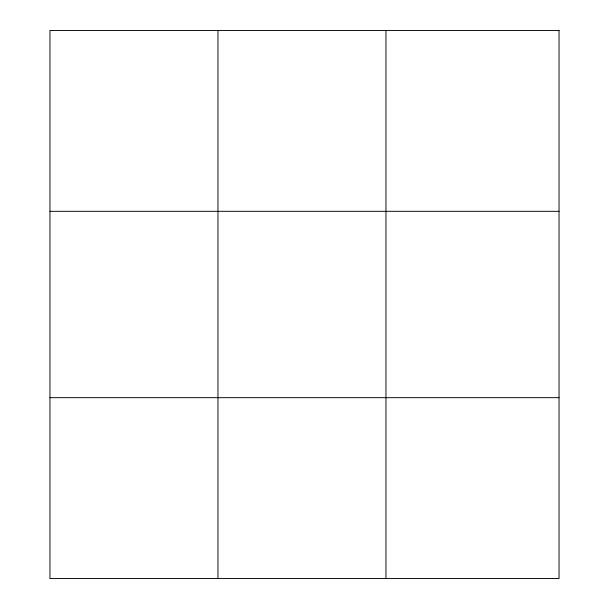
<?xml version="1.0" encoding="UTF-8"?>
<svg xmlns="http://www.w3.org/2000/svg" width="609" height="609" viewBox="0 0 609 609"><rect width="100%" height="100%" fill="white"/><g stroke="black" fill="none" stroke-linecap="round" stroke-linejoin="round"><path stroke-width="0.91" d="M217.961 30.45L217.961 578.55M385.954 30.45L385.954 578.55M49.961 211.323L559.039 211.323M49.961 397.677L559.039 397.677M559.039 30.45L559.039 578.55L49.961 578.55L49.961 30.45L559.039 30.45"/></g></svg>
